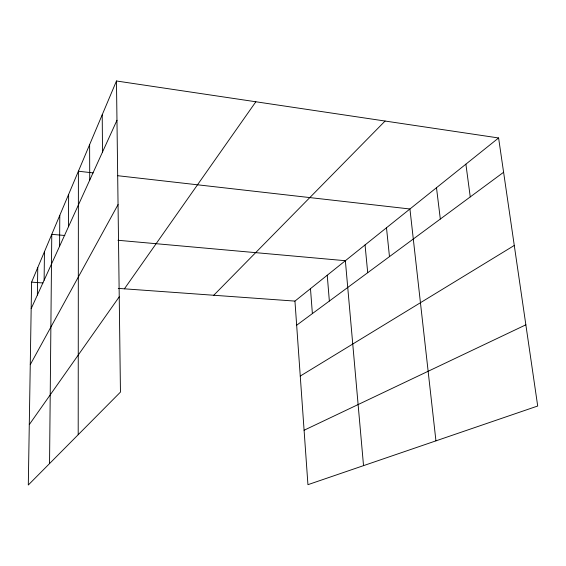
<?xml version="1.0" encoding="UTF-8"?>
<svg xmlns="http://www.w3.org/2000/svg" width="566" height="566" viewBox="0 0 566 566"><rect width="100%" height="100%" fill="white"/><g stroke="black" fill="none" stroke-linecap="round" stroke-linejoin="round"><path stroke-width="0.85" d="M78.2 434.695L78.398 171.222L93.185 172.906M68.493 226.704L68.627 194.386M59.579 246.288L59.798 215.313M49.546 463.589L51.775 234.324L64.857 235.498M44.113 280.241L44.459 251.665M37.37 295.056L37.759 267.548M116.469 80.988L31.604 282.144L28.3 485.012L120.452 392.097L116.469 80.988L498.596 137.963L537.7 406.02L307.939 484.673L294.95 301.098L498.596 137.963M31.172 308.661L116.971 120.268M30.26 364.681L118.053 204.581M124.414 288.823L255.853 101.767M29.283 424.599L119.228 296.832M213.757 295.254L385.099 121.039M296.655 325.224L503.599 172.269M300.256 376.065L514.275 245.453M304.091 430.245L525.856 324.82M31.604 282.144L42.966 282.965M118.273 288.384L294.95 301.098M117.969 240.274L345.366 260.707L363.528 465.641M117.544 175.686L409.933 208.988L435.94 440.857M465.889 164.161L470.254 196.918M436.492 187.707L440.32 219.042M386.486 227.765L389.472 256.624M365.049 244.944L367.709 272.713M327.24 275.232L329.355 301.055M310.479 288.653L312.382 313.599M102.22 114.771L102.503 152.042M89.619 144.634L89.732 180.087"/></g></svg>
